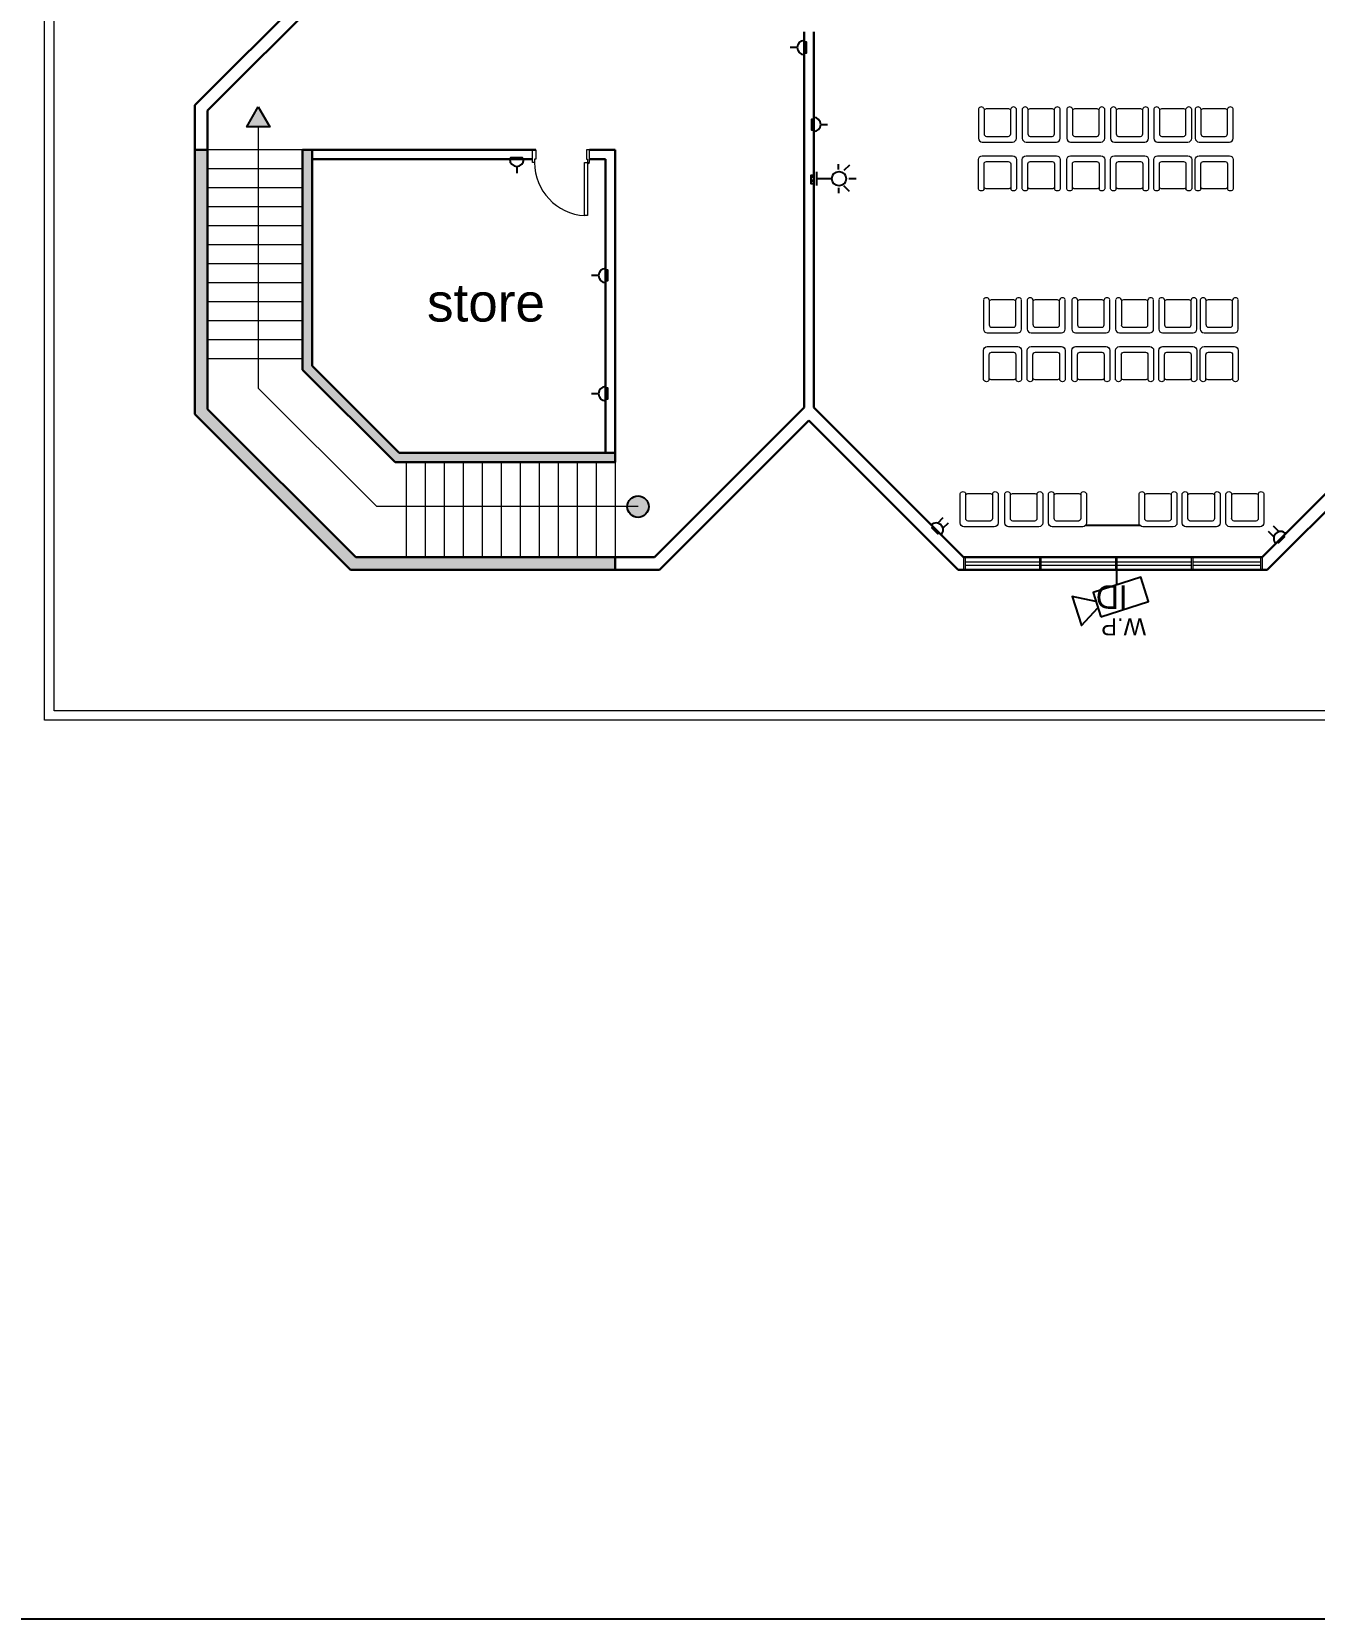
# Model space of a CAD drawing. Extents: x -15 to 148, y 313 to 399.
# Drawn here: x 5.12 to 25.38, y 312.72 to 337.8 of the extents above; entities that cross this region are included whole.
import ezdxf

# ---------------------------------------------------------------- set-up
doc = ezdxf.new("R2010")
doc.units = 0
doc.header["$LTSCALE"] = 0.15
doc.layers.get('0').update_dxf_attribs({"color": 252})
for name, color, linetype in [('0 BDH', 252, 'Continuous'), ('0 CCTV', 252, 'Continuous'), ('0 fire alarm', 252, 'Continuous'), ('0 sockets', 252, 'Continuous'), ('bound', 252, 'Continuous'), ('C1', 252, 'Continuous'), ('CCTV', 4, 'Continuous'), ('d1', 252, 'Continuous'), ('E-SOCK', 2, 'Continuous')]:
    doc.layers.add(name, color=color, linetype=linetype)
for name, color, linetype, lineweight in [('anal', 252, 'Continuous', 20), ('DOOR', 252, 'Continuous', 20), ('E-LT-CKT-NM', 7, 'Continuous', 30), ('elev', 252, 'Continuous', 9), ('FUR', 252, 'Continuous', 9), ('wall', 252, 'Continuous', 30)]:
    doc.layers.add(name, color=color, linetype=linetype, lineweight=lineweight)
doc.styles.add('Arial_3', font='arial.ttf', dxfattribs={"height": 2.345885})
doc.styles.add('SDC-TEXT-ARB', font='sdc-arb.shx')

# ---------------------------------------------------------------- blocks, each defined once
blk = doc.blocks.new('*U163')
at = {"linetype": 'ByBlock'}
h = blk.add_hatch(dxfattribs=at)
h.set_pattern_fill('ANGLE', color=2)
h.set_pattern_definition([(0, (-301.6926, 2.516), (0, 6.985), [5.08, -1.905]), (90, (-301.6926, 2.516), (-6.985, 4e-16), [5.08, -1.905])])
h.paths.add_polyline_path([(87, -25, 1), (127, -25, 1)])
at = {"color": 6, "linetype": 'ByBlock'}
blk.add_lwpolyline([(-154, 0), (164, 0), (164, -52), (-154, -52)], close=True, dxfattribs=at)
for centre in [(-107, -25), (107, -25)]:
    blk.add_circle(centre, 20.1, dxfattribs=at)
at = {"layer": 'E-SOCK'}
for p, q in [((-300, 0), (300, 0)), ((0, 200), (0, 395))]:
    blk.add_line(p, q, dxfattribs=at)
blk.add_arc((0, 0), 200, 0, 180, dxfattribs=at)
blk = doc.blocks.new('s')
at = {"layer": '0 BDH', "linetype": 'ByBlock'}
h = blk.add_hatch(dxfattribs=at)
h.set_pattern_fill('ANGLE', color=2)
h.set_pattern_definition([(0, (-147.759, -393.318), (0, 6.985), [5.08, -1.905]), (90, (-147.759, -393.318), (-6.985, 4e-16), [5.08, -1.905])])
h.paths.add_polyline_path([(0.073, 0.002, 1), (0.054, 0.002, 1)])
at = {"layer": '0 BDH', "color": 6, "linetype": 'ByBlock'}
blk.add_lwpolyline([(-0.089, 0.015), (0.089, 0.015), (0.089, -0.015), (-0.089, -0.015)], close=True, dxfattribs=at)
for centre in [(-0.064, 0.002), (0.064, 0.002)]:
    blk.add_circle(centre, 0.00918, dxfattribs=at)
blk = doc.blocks.new('*U177')
at = {"layer": 'E-SOCK'}
for p, q in [((-0.077, -0.021), (-0.077, 0.142)), ((0.077, -0.021), (0.077, 0.142)), ((-0.223, -0.149), (0.223, -0.149))]:
    blk.add_line(p, q, dxfattribs=at)
blk.add_arc((0, -0.149), 0.149, 0, 180, dxfattribs=at)
at = {"layer": '0 BDH', "color": 6, "linetype": 'ByBlock'}
blk.add_blockref('s', (-0.005, -0.163), dxfattribs=at)
blk = doc.blocks.new('D90')
at = {"layer": 'DOOR'}
for points in [[(0.03, 0.2), (0.03, 1.04), (0.078, 1.04), (0.078, 0.2)], [(0.03, 0.2), (0, 0.2), (0, 0), (0.05, 0), (0.05, 0.15), (0.03, 0.15)], [(0.87, 0.2), (0.9, 0.2), (0.9, 0), (0.85, 0), (0.85, 0.15), (0.87, 0.15)]]:
    blk.add_lwpolyline(points, close=True, dxfattribs=at)
blk.add_circle((0.02, 0.21), 0.01, dxfattribs=at)
blk.add_arc((0.025, 0.197), 0.845, 0.2218, 86.3889, dxfattribs=at)
blk = doc.blocks.new('ARCH')
at = {"layer": 'd1'}
for points in [[(8.7, 336.614), (8.519, 336.3), (8.881, 336.3)], [(14.87, 330.3, 1), (14.53, 330.3, 1)]]:
    blk.add_hatch(color=256, dxfattribs=at).paths.add_polyline_path(points)
at = {"layer": 'wall'}
h = blk.add_hatch(color=256, dxfattribs=at)
h.paths.add_polyline_path([(14.337, 331), (14.337, 331.15), (14.187, 331.15), (10.925, 331.15), (9.55, 332.525), (9.55, 335.787), (9.55, 335.937), (9.4, 335.937), (9.4, 332.463), (10.863, 331)], flags=17)
h.paths.add_polyline_path([(14.337, 329.4), (14.337, 329.5), (10.241, 329.5), (7.9, 331.841), (7.9, 335.937), (7.8, 335.937), (7.8, 331.659), (10.059, 329.4)])
h.paths.add_polyline_path([(10.059, 329.4), (10.159, 329.3), (14.337, 329.3), (14.337, 329.4)])
h.paths.add_polyline_path([(7.7, 331.759), (7.8, 331.659), (7.8, 335.937), (7.7, 335.937)])
at = {"layer": 'anal'}
for p, q in [((5.325, 326.925), (5.325, 377.4)), ((5.475, 327.075), (5.475, 368.325)), ((19.841, 329.5), (19.841, 329.3)), ((19.866, 329.5), (19.866, 329.3)), ((19.866, 329.425), (21.037, 329.425)), ((19.866, 329.425), (21.037, 329.425)), ((19.866, 329.375), (21.037, 329.375)), ((19.866, 329.375), (21.037, 329.375)), ((21.041, 329.5), (21.041, 329.3)), ((21.066, 329.5), (21.066, 329.3)), ((21.066, 329.425), (22.237, 329.425)), ((21.066, 329.425), (22.237, 329.425)), ((21.066, 329.375), (22.237, 329.375)), ((21.066, 329.375), (22.237, 329.375)), ((22.241, 329.5), (22.241, 329.3)), ((22.266, 329.5), (22.266, 329.3)), ((22.266, 329.425), (23.437, 329.425)), ((22.266, 329.425), (23.437, 329.425)), ((22.266, 329.375), (23.437, 329.375)), ((22.266, 329.375), (23.437, 329.375)), ((23.441, 329.5), (23.441, 329.3)), ((23.466, 329.5), (23.466, 329.3)), ((23.466, 329.425), (24.534, 329.425)), ((23.466, 329.375), (24.534, 329.375)), ((24.534, 329.5), (24.534, 329.3)), ((24.559, 329.5), (24.559, 329.3)), ((27.525, 327.075), (5.475, 327.075)), ((28.875, 326.925), (5.325, 326.925))]:
    blk.add_line(p, q, dxfattribs=at)
at = {"layer": 'bound', "color": 2}
blk.add_lwpolyline([(91.902, 377.348), (94.426, 377.348), (94.426, 312.722), (-14.994, 312.722), (-14.994, 377.09), (94.639, 377.09)], dxfattribs=at)
at = {"layer": 'C1'}
blk.add_line((22.633, 330), (21.767, 330), dxfattribs=at)
at = {"layer": 'd1'}
blk.add_lwpolyline([(8.7, 336.614), (8.881, 336.3), (8.519, 336.3)], close=True, dxfattribs=at)
blk.add_circle((14.7, 330.3), 0.17, dxfattribs=at)
at = {"layer": 'elev'}
for p, q in [((8.7, 336.3), (8.7, 332.173)), ((9.4, 335.937), (7.9, 335.937)), ((9.4, 335.637), (7.9, 335.637)), ((9.4, 335.337), (7.9, 335.337)), ((9.4, 335.037), (7.9, 335.037)), ((9.4, 334.737), (7.9, 334.737)), ((9.4, 334.437), (7.9, 334.437)), ((9.4, 334.137), (7.9, 334.137)), ((9.4, 333.837), (7.9, 333.837)), ((9.4, 333.537), (7.9, 333.537)), ((9.4, 333.237), (7.9, 333.237)), ((9.4, 332.937), (7.9, 332.937)), ((9.4, 332.637), (7.9, 332.637)), ((10.573, 330.3), (8.7, 332.173)), ((11.037, 331), (11.037, 329.5)), ((11.337, 331), (11.337, 329.5)), ((11.637, 331), (11.637, 329.5)), ((11.937, 331), (11.937, 329.5)), ((12.237, 331), (12.237, 329.5)), ((12.537, 331), (12.537, 329.5)), ((12.837, 331), (12.837, 329.5)), ((13.137, 331), (13.137, 329.5)), ((13.437, 331), (13.437, 329.5)), ((13.737, 331), (13.737, 329.5)), ((14.037, 331), (14.037, 329.5)), ((14.337, 331), (14.337, 329.5)), ((14.7, 330.3), (10.573, 330.3))]:
    blk.add_line(p, q, dxfattribs=at)
at = {"layer": 'FUR'}
for p, q in [((20.078, 336.584), (20.078, 336.119)), ((20.168, 336.582), (20.168, 336.187)), ((20.543, 336.584), (20.213, 336.584)), ((20.588, 336.187), (20.588, 336.582)), ((20.678, 336.119), (20.678, 336.584)), ((20.77, 336.584), (20.77, 336.119)), ((20.86, 336.582), (20.86, 336.187)), ((21.235, 336.584), (20.905, 336.584)), ((21.28, 336.187), (21.28, 336.582)), ((21.37, 336.119), (21.37, 336.584)), ((21.474, 336.584), (21.474, 336.119)), ((21.564, 336.582), (21.564, 336.187)), ((21.939, 336.584), (21.609, 336.584)), ((21.984, 336.187), (21.984, 336.582)), ((22.074, 336.119), (22.074, 336.584)), ((22.165, 336.584), (22.165, 336.119)), ((22.255, 336.582), (22.255, 336.187)), ((22.63, 336.584), (22.3, 336.584)), ((22.675, 336.187), (22.675, 336.582)), ((22.765, 336.119), (22.765, 336.584)), ((22.847, 336.584), (22.847, 336.119)), ((22.937, 336.582), (22.937, 336.187)), ((23.312, 336.584), (22.982, 336.584)), ((23.357, 336.187), (23.357, 336.582)), ((23.447, 336.119), (23.447, 336.584)), ((23.503, 336.584), (23.503, 336.119)), ((23.593, 336.582), (23.593, 336.187)), ((23.968, 336.584), (23.638, 336.584)), ((24.013, 336.187), (24.013, 336.582)), ((24.103, 336.119), (24.103, 336.584)), ((20.205, 336.149), (20.55, 336.149)), ((20.897, 336.149), (21.242, 336.149)), ((21.601, 336.149), (21.946, 336.149)), ((22.293, 336.149), (22.638, 336.149)), ((22.974, 336.149), (23.319, 336.149)), ((23.63, 336.149), (23.975, 336.149)), ((20.138, 336.059), (20.618, 336.059)), ((20.138, 335.843), (20.618, 335.843)), ((20.83, 336.059), (21.31, 336.059)), ((20.83, 335.843), (21.31, 335.843)), ((21.534, 336.059), (22.014, 336.059)), ((21.534, 335.843), (22.014, 335.843)), ((22.225, 336.059), (22.705, 336.059)), ((22.225, 335.843), (22.705, 335.843)), ((22.907, 336.059), (23.387, 336.059)), ((22.907, 335.843), (23.387, 335.843)), ((23.563, 336.059), (24.043, 336.059)), ((23.563, 335.843), (24.043, 335.843)), ((20.078, 335.318), (20.078, 335.783)), ((20.168, 335.32), (20.168, 335.715)), ((20.205, 335.753), (20.55, 335.753)), ((20.588, 335.715), (20.588, 335.32)), ((20.678, 335.783), (20.678, 335.318)), ((20.77, 335.318), (20.77, 335.783)), ((20.86, 335.32), (20.86, 335.715)), ((20.897, 335.753), (21.242, 335.753)), ((21.28, 335.715), (21.28, 335.32)), ((21.37, 335.783), (21.37, 335.318)), ((21.474, 335.318), (21.474, 335.783)), ((21.564, 335.32), (21.564, 335.715)), ((21.601, 335.753), (21.946, 335.753)), ((21.984, 335.715), (21.984, 335.32)), ((22.074, 335.783), (22.074, 335.318)), ((22.165, 335.318), (22.165, 335.783)), ((22.255, 335.32), (22.255, 335.715)), ((22.293, 335.753), (22.638, 335.753)), ((22.675, 335.715), (22.675, 335.32)), ((22.765, 335.783), (22.765, 335.318)), ((22.847, 335.318), (22.847, 335.783)), ((22.937, 335.32), (22.937, 335.715)), ((22.974, 335.753), (23.319, 335.753)), ((23.357, 335.715), (23.357, 335.32)), ((23.447, 335.783), (23.447, 335.318)), ((23.503, 335.318), (23.503, 335.783)), ((23.593, 335.32), (23.593, 335.715)), ((23.63, 335.753), (23.975, 335.753)), ((24.013, 335.715), (24.013, 335.32)), ((24.103, 335.783), (24.103, 335.318)), ((20.543, 335.318), (20.213, 335.318)), ((21.235, 335.318), (20.905, 335.318)), ((21.939, 335.318), (21.609, 335.318)), ((22.63, 335.318), (22.3, 335.318)), ((23.312, 335.318), (22.982, 335.318)), ((23.968, 335.318), (23.638, 335.318)), ((20.158, 333.569), (20.158, 333.104)), ((20.248, 333.567), (20.248, 333.172)), ((20.623, 333.569), (20.293, 333.569)), ((20.668, 333.172), (20.668, 333.567)), ((20.758, 333.104), (20.758, 333.569)), ((20.85, 333.569), (20.85, 333.104)), ((20.94, 333.567), (20.94, 333.172)), ((21.315, 333.569), (20.985, 333.569)), ((21.36, 333.172), (21.36, 333.567)), ((21.45, 333.104), (21.45, 333.569)), ((21.554, 333.569), (21.554, 333.104)), ((21.644, 333.567), (21.644, 333.172)), ((22.019, 333.569), (21.689, 333.569)), ((22.064, 333.172), (22.064, 333.567)), ((22.154, 333.104), (22.154, 333.569)), ((22.246, 333.569), (22.246, 333.104)), ((22.336, 333.567), (22.336, 333.172)), ((22.711, 333.569), (22.381, 333.569)), ((22.756, 333.172), (22.756, 333.567)), ((22.846, 333.104), (22.846, 333.569)), ((22.928, 333.569), (22.928, 333.104)), ((23.018, 333.567), (23.018, 333.172)), ((23.393, 333.569), (23.063, 333.569)), ((23.438, 333.172), (23.438, 333.567)), ((23.528, 333.104), (23.528, 333.569)), ((23.583, 333.569), (23.583, 333.104)), ((23.673, 333.567), (23.673, 333.172)), ((24.048, 333.569), (23.718, 333.569)), ((24.093, 333.172), (24.093, 333.567)), ((24.183, 333.104), (24.183, 333.569)), ((20.286, 333.134), (20.631, 333.134)), ((20.978, 333.134), (21.323, 333.134)), ((21.682, 333.134), (22.027, 333.134)), ((22.373, 333.134), (22.718, 333.134)), ((23.055, 333.134), (23.4, 333.134)), ((23.711, 333.134), (24.056, 333.134)), ((20.218, 333.044), (20.698, 333.044)), ((20.218, 332.828), (20.698, 332.828)), ((20.91, 333.044), (21.39, 333.044)), ((20.91, 332.828), (21.39, 332.828)), ((21.614, 333.044), (22.094, 333.044)), ((21.614, 332.828), (22.094, 332.828)), ((22.306, 333.044), (22.786, 333.044)), ((22.306, 332.828), (22.786, 332.828)), ((22.988, 333.044), (23.468, 333.044)), ((22.988, 332.828), (23.468, 332.828)), ((23.643, 333.044), (24.123, 333.044)), ((23.643, 332.828), (24.123, 332.828)), ((20.158, 332.303), (20.158, 332.768)), ((20.248, 332.305), (20.248, 332.701)), ((20.286, 332.738), (20.631, 332.738)), ((20.668, 332.701), (20.668, 332.305)), ((20.758, 332.768), (20.758, 332.303)), ((20.85, 332.303), (20.85, 332.768)), ((20.94, 332.305), (20.94, 332.701)), ((20.978, 332.738), (21.323, 332.738)), ((21.36, 332.701), (21.36, 332.305)), ((21.45, 332.768), (21.45, 332.303)), ((21.554, 332.303), (21.554, 332.768)), ((21.644, 332.305), (21.644, 332.701)), ((21.682, 332.738), (22.027, 332.738)), ((22.064, 332.701), (22.064, 332.305)), ((22.154, 332.768), (22.154, 332.303)), ((22.246, 332.303), (22.246, 332.768)), ((22.336, 332.305), (22.336, 332.701)), ((22.373, 332.738), (22.718, 332.738)), ((22.756, 332.701), (22.756, 332.305)), ((22.846, 332.768), (22.846, 332.303)), ((22.928, 332.303), (22.928, 332.768)), ((23.018, 332.305), (23.018, 332.701)), ((23.055, 332.738), (23.4, 332.738)), ((23.438, 332.701), (23.438, 332.305)), ((23.528, 332.768), (23.528, 332.303)), ((23.583, 332.303), (23.583, 332.768)), ((23.673, 332.305), (23.673, 332.701)), ((23.711, 332.738), (24.056, 332.738)), ((24.093, 332.701), (24.093, 332.305)), ((24.183, 332.768), (24.183, 332.303)), ((20.623, 332.303), (20.293, 332.303)), ((21.315, 332.303), (20.985, 332.303)), ((22.019, 332.303), (21.689, 332.303)), ((22.711, 332.303), (22.381, 332.303)), ((23.393, 332.303), (23.063, 332.303)), ((24.048, 332.303), (23.718, 332.303)), ((19.789, 330.042), (19.789, 330.507)), ((19.879, 330.11), (19.879, 330.505)), ((19.924, 330.507), (20.254, 330.507)), ((20.299, 330.505), (20.299, 330.11)), ((20.389, 330.507), (20.389, 330.042)), ((20.493, 330.042), (20.493, 330.507)), ((20.583, 330.11), (20.583, 330.505)), ((20.628, 330.507), (20.958, 330.507)), ((21.003, 330.505), (21.003, 330.11)), ((21.093, 330.507), (21.093, 330.042)), ((21.185, 330.042), (21.185, 330.507)), ((21.275, 330.11), (21.275, 330.505)), ((21.32, 330.507), (21.65, 330.507)), ((21.695, 330.505), (21.695, 330.11)), ((21.785, 330.507), (21.785, 330.042)), ((22.615, 330.042), (22.615, 330.507)), ((22.705, 330.11), (22.705, 330.505)), ((22.75, 330.507), (23.08, 330.507)), ((23.125, 330.505), (23.125, 330.11)), ((23.215, 330.507), (23.215, 330.042)), ((23.297, 330.042), (23.297, 330.507)), ((23.387, 330.11), (23.387, 330.505)), ((23.432, 330.507), (23.762, 330.507)), ((23.807, 330.505), (23.807, 330.11)), ((23.897, 330.507), (23.897, 330.042)), ((23.989, 330.042), (23.989, 330.507)), ((24.079, 330.11), (24.079, 330.505)), ((24.124, 330.507), (24.454, 330.507)), ((24.499, 330.505), (24.499, 330.11)), ((24.589, 330.507), (24.589, 330.042)), ((20.261, 330.072), (19.916, 330.072)), ((20.965, 330.072), (20.62, 330.072)), ((21.657, 330.072), (21.312, 330.072)), ((23.088, 330.072), (22.743, 330.072)), ((23.77, 330.072), (23.425, 330.072)), ((24.461, 330.072), (24.116, 330.072)), ((20.329, 329.982), (19.849, 329.982)), ((21.033, 329.982), (20.553, 329.982)), ((21.725, 329.982), (21.245, 329.982)), ((23.155, 329.982), (22.675, 329.982)), ((23.837, 329.982), (23.357, 329.982)), ((24.529, 329.982), (24.049, 329.982))]:
    blk.add_line(p, q, dxfattribs=at)
for centre, major_axis, start_param, end_param in [((20.122, 336.567), (-0.0339, 0.0339), 4.256093, 6.69338), ((20.213, 336.524), (-0.0424, 0.0424), -0.785398, 0.062664), ((20.543, 336.524), (0.0424, 0.0424), 6.220521, 7.068583), ((20.633, 336.567), (0.0339, 0.0339), 5.87299, 8.310278), ((20.814, 336.567), (-0.0339, 0.0339), 4.256093, 6.69338), ((20.905, 336.524), (-0.0424, 0.0424), -0.785398, 0.062664), ((21.235, 336.524), (0.0424, 0.0424), 6.220521, 7.068583), ((21.325, 336.567), (0.0339, 0.0339), 5.87299, 8.310278), ((21.518, 336.567), (-0.0339, 0.0339), 4.256093, 6.69338), ((21.609, 336.524), (-0.0424, 0.0424), -0.785398, 0.062664), ((21.939, 336.524), (0.0424, 0.0424), 6.220521, 7.068583), ((22.029, 336.567), (0.0339, 0.0339), 5.87299, 8.310278), ((22.21, 336.567), (-0.0339, 0.0339), 4.256093, 6.69338), ((22.3, 336.524), (-0.0424, 0.0424), -0.785398, 0.062664), ((22.63, 336.524), (0.0424, 0.0424), 6.220521, 7.068583), ((22.721, 336.567), (0.0339, 0.0339), 5.87299, 8.310278), ((22.892, 336.567), (-0.0339, 0.0339), 4.256093, 6.69338), ((22.982, 336.524), (-0.0424, 0.0424), -0.785398, 0.062664), ((23.312, 336.524), (0.0424, 0.0424), 6.220521, 7.068583), ((23.402, 336.567), (0.0339, 0.0339), 5.87299, 8.310278), ((23.547, 336.567), (-0.0339, 0.0339), 4.256093, 6.69338), ((23.638, 336.524), (-0.0424, 0.0424), -0.785398, 0.062664), ((23.968, 336.524), (0.0424, 0.0424), 6.220521, 7.068583), ((24.058, 336.567), (0.0339, 0.0339), 5.87299, 8.310278), ((20.138, 336.119), (-0.0424, 0.0424), 0.785398, 2.356194), ((20.205, 336.187), (0.0265, 0.0265), 2.356194, 3.926991), ((20.55, 336.187), (0.0265, 0.0265), 3.926991, 5.497787), ((20.618, 336.119), (0.0424, 0.0424), 3.926991, 5.497787), ((20.83, 336.119), (-0.0424, 0.0424), 0.785398, 2.356194), ((20.897, 336.187), (0.0265, 0.0265), 2.356194, 3.926991), ((21.242, 336.187), (0.0265, 0.0265), 3.926991, 5.497787), ((21.31, 336.119), (0.0424, 0.0424), 3.926991, 5.497787), ((21.534, 336.119), (-0.0424, 0.0424), 0.785398, 2.356194), ((21.601, 336.187), (0.0265, 0.0265), 2.356194, 3.926991), ((21.946, 336.187), (0.0265, 0.0265), 3.926991, 5.497787), ((22.014, 336.119), (0.0424, 0.0424), 3.926991, 5.497787), ((22.225, 336.119), (-0.0424, 0.0424), 0.785398, 2.356194), ((22.293, 336.187), (0.0265, 0.0265), 2.356194, 3.926991), ((22.638, 336.187), (0.0265, 0.0265), 3.926991, 5.497787), ((22.705, 336.119), (0.0424, 0.0424), 3.926991, 5.497787), ((22.907, 336.119), (-0.0424, 0.0424), 0.785398, 2.356194), ((22.974, 336.187), (0.0265, 0.0265), 2.356194, 3.926991), ((23.319, 336.187), (0.0265, 0.0265), 3.926991, 5.497787), ((23.387, 336.119), (0.0424, 0.0424), 3.926991, 5.497787), ((23.563, 336.119), (-0.0424, 0.0424), 0.785398, 2.356194), ((23.63, 336.187), (0.0265, 0.0265), 2.356194, 3.926991), ((23.975, 336.187), (0.0265, 0.0265), 3.926991, 5.497787), ((24.043, 336.119), (0.0424, 0.0424), 3.926991, 5.497787), ((20.203, 333.552), (-0.0339, 0.0339), 4.256093, 6.69338), ((20.714, 333.552), (0.0339, 0.0339), 5.87299, 8.310278), ((20.895, 333.552), (-0.0339, 0.0339), 4.256093, 6.69338), ((21.406, 333.552), (0.0339, 0.0339), 5.87299, 8.310278), ((21.599, 333.552), (-0.0339, 0.0339), 4.256093, 6.69338), ((22.109, 333.552), (0.0339, 0.0339), 5.87299, 8.310278), ((22.291, 333.552), (-0.0339, 0.0339), 4.256093, 6.69338), ((22.801, 333.552), (0.0339, 0.0339), 5.87299, 8.310278), ((22.972, 333.552), (-0.0339, 0.0339), 4.256093, 6.69338), ((23.483, 333.552), (0.0339, 0.0339), 5.87299, 8.310278), ((23.628, 333.552), (-0.0339, 0.0339), 4.256093, 6.69338), ((24.139, 333.552), (0.0339, 0.0339), 5.87299, 8.310278), ((20.293, 333.509), (-0.0424, 0.0424), -0.785398, 0.062664), ((20.623, 333.509), (0.0424, 0.0424), 6.220521, 7.068583), ((20.985, 333.509), (-0.0424, 0.0424), -0.785398, 0.062664), ((21.315, 333.509), (0.0424, 0.0424), 6.220521, 7.068583), ((21.689, 333.509), (-0.0424, 0.0424), -0.785398, 0.062664), ((22.019, 333.509), (0.0424, 0.0424), 6.220521, 7.068583), ((22.381, 333.509), (-0.0424, 0.0424), -0.785398, 0.062664), ((22.711, 333.509), (0.0424, 0.0424), 6.220521, 7.068583), ((23.063, 333.509), (-0.0424, 0.0424), -0.785398, 0.062664), ((23.393, 333.509), (0.0424, 0.0424), 6.220521, 7.068583), ((23.718, 333.509), (-0.0424, 0.0424), -0.785398, 0.062664), ((24.048, 333.509), (0.0424, 0.0424), 6.220521, 7.068583), ((20.218, 333.104), (-0.0424, 0.0424), 0.785398, 2.356194), ((20.286, 333.172), (0.0265, 0.0265), 2.356194, 3.926991), ((20.631, 333.172), (0.0265, 0.0265), 3.926991, 5.497787), ((20.698, 333.104), (0.0424, 0.0424), 3.926991, 5.497787), ((20.91, 333.104), (-0.0424, 0.0424), 0.785398, 2.356194), ((20.978, 333.172), (0.0265, 0.0265), 2.356194, 3.926991), ((21.323, 333.172), (0.0265, 0.0265), 3.926991, 5.497787), ((21.39, 333.104), (0.0424, 0.0424), 3.926991, 5.497787), ((21.614, 333.104), (-0.0424, 0.0424), 0.785398, 2.356194), ((21.682, 333.172), (0.0265, 0.0265), 2.356194, 3.926991), ((22.027, 333.172), (0.0265, 0.0265), 3.926991, 5.497787), ((22.094, 333.104), (0.0424, 0.0424), 3.926991, 5.497787), ((22.306, 333.104), (-0.0424, 0.0424), 0.785398, 2.356194), ((22.373, 333.172), (0.0265, 0.0265), 2.356194, 3.926991), ((22.718, 333.172), (0.0265, 0.0265), 3.926991, 5.497787), ((22.786, 333.104), (0.0424, 0.0424), 3.926991, 5.497787), ((22.988, 333.104), (-0.0424, 0.0424), 0.785398, 2.356194), ((23.055, 333.172), (0.0265, 0.0265), 2.356194, 3.926991), ((23.4, 333.172), (0.0265, 0.0265), 3.926991, 5.497787), ((23.468, 333.104), (0.0424, 0.0424), 3.926991, 5.497787), ((23.643, 333.104), (-0.0424, 0.0424), 0.785398, 2.356194), ((23.711, 333.172), (0.0265, 0.0265), 2.356194, 3.926991), ((24.056, 333.172), (0.0265, 0.0265), 3.926991, 5.497787), ((24.123, 333.104), (0.0424, 0.0424), 3.926991, 5.497787)]:
    blk.add_ellipse(centre, major_axis=major_axis, ratio=1, start_param=start_param, end_param=end_param, dxfattribs=at)
at = {"layer": 'FUR', "extrusion": (0, 0, -1)}
for centre, major_axis, start_param, end_param in [((20.138, 335.783), (0.0424, 0.0424), 3.926991, 5.497787), ((20.618, 335.783), (-0.0424, 0.0424), 0.785398, 2.356194), ((20.83, 335.783), (0.0424, 0.0424), 3.926991, 5.497787), ((21.31, 335.783), (-0.0424, 0.0424), 0.785398, 2.356194), ((21.534, 335.783), (0.0424, 0.0424), 3.926991, 5.497787), ((22.014, 335.783), (-0.0424, 0.0424), 0.785398, 2.356194), ((22.225, 335.783), (0.0424, 0.0424), 3.926991, 5.497787), ((22.705, 335.783), (-0.0424, 0.0424), 0.785398, 2.356194), ((22.907, 335.783), (0.0424, 0.0424), 3.926991, 5.497787), ((23.387, 335.783), (-0.0424, 0.0424), 0.785398, 2.356194), ((23.563, 335.783), (0.0424, 0.0424), 3.926991, 5.497787), ((24.043, 335.783), (-0.0424, 0.0424), 0.785398, 2.356194), ((20.205, 335.715), (0.0265, 0.0265), 3.926991, 5.497787), ((20.55, 335.715), (0.0265, 0.0265), -0.785398, 0.785398), ((20.897, 335.715), (0.0265, 0.0265), 3.926991, 5.497787), ((21.242, 335.715), (0.0265, 0.0265), -0.785398, 0.785398), ((21.601, 335.715), (0.0265, 0.0265), 3.926991, 5.497787), ((21.946, 335.715), (0.0265, 0.0265), -0.785398, 0.785398), ((22.293, 335.715), (0.0265, 0.0265), 3.926991, 5.497787), ((22.638, 335.715), (0.0265, 0.0265), -0.785398, 0.785398), ((22.974, 335.715), (0.0265, 0.0265), 3.926991, 5.497787), ((23.319, 335.715), (0.0265, 0.0265), -0.785398, 0.785398), ((23.63, 335.715), (0.0265, 0.0265), 3.926991, 5.497787), ((23.975, 335.715), (0.0265, 0.0265), -0.785398, 0.785398), ((20.213, 335.378), (0.0424, 0.0424), 2.356194, 3.204257), ((20.543, 335.378), (-0.0424, 0.0424), 3.078929, 3.926991), ((20.905, 335.378), (0.0424, 0.0424), 2.356194, 3.204257), ((21.235, 335.378), (-0.0424, 0.0424), 3.078929, 3.926991), ((21.609, 335.378), (0.0424, 0.0424), 2.356194, 3.204257), ((21.939, 335.378), (-0.0424, 0.0424), 3.078929, 3.926991), ((22.3, 335.378), (0.0424, 0.0424), 2.356194, 3.204257), ((22.63, 335.378), (-0.0424, 0.0424), 3.078929, 3.926991), ((22.982, 335.378), (0.0424, 0.0424), 2.356194, 3.204257), ((23.312, 335.378), (-0.0424, 0.0424), 3.078929, 3.926991), ((23.638, 335.378), (0.0424, 0.0424), 2.356194, 3.204257), ((23.968, 335.378), (-0.0424, 0.0424), 3.078929, 3.926991), ((20.122, 335.335), (0.0339, 0.0339), 1.1145, 3.551788), ((20.633, 335.335), (-0.0339, 0.0339), 2.731397, 5.168685), ((20.814, 335.335), (0.0339, 0.0339), 1.1145, 3.551788), ((21.325, 335.335), (-0.0339, 0.0339), 2.731397, 5.168685), ((21.518, 335.335), (0.0339, 0.0339), 1.1145, 3.551788), ((22.029, 335.335), (-0.0339, 0.0339), 2.731397, 5.168685), ((22.21, 335.335), (0.0339, 0.0339), 1.1145, 3.551788), ((22.721, 335.335), (-0.0339, 0.0339), 2.731397, 5.168685), ((22.892, 335.335), (0.0339, 0.0339), 1.1145, 3.551788), ((23.402, 335.335), (-0.0339, 0.0339), 2.731397, 5.168685), ((23.547, 335.335), (0.0339, 0.0339), 1.1145, 3.551788), ((24.058, 335.335), (-0.0339, 0.0339), 2.731397, 5.168685), ((20.218, 332.768), (0.0424, 0.0424), 3.926991, 5.497787), ((20.698, 332.768), (-0.0424, 0.0424), 0.785398, 2.356194), ((20.91, 332.768), (0.0424, 0.0424), 3.926991, 5.497787), ((21.39, 332.768), (-0.0424, 0.0424), 0.785398, 2.356194), ((21.614, 332.768), (0.0424, 0.0424), 3.926991, 5.497787), ((22.094, 332.768), (-0.0424, 0.0424), 0.785398, 2.356194), ((22.306, 332.768), (0.0424, 0.0424), 3.926991, 5.497787), ((22.786, 332.768), (-0.0424, 0.0424), 0.785398, 2.356194), ((22.988, 332.768), (0.0424, 0.0424), 3.926991, 5.497787), ((23.468, 332.768), (-0.0424, 0.0424), 0.785398, 2.356194), ((23.643, 332.768), (0.0424, 0.0424), 3.926991, 5.497787), ((24.123, 332.768), (-0.0424, 0.0424), 0.785398, 2.356194), ((20.286, 332.701), (0.0265, 0.0265), 3.926991, 5.497787), ((20.631, 332.701), (0.0265, 0.0265), -0.785398, 0.785398), ((20.978, 332.701), (0.0265, 0.0265), 3.926991, 5.497787), ((21.323, 332.701), (0.0265, 0.0265), -0.785398, 0.785398), ((21.682, 332.701), (0.0265, 0.0265), 3.926991, 5.497787), ((22.027, 332.701), (0.0265, 0.0265), -0.785398, 0.785398), ((22.373, 332.701), (0.0265, 0.0265), 3.926991, 5.497787), ((22.718, 332.701), (0.0265, 0.0265), -0.785398, 0.785398), ((23.055, 332.701), (0.0265, 0.0265), 3.926991, 5.497787), ((23.4, 332.701), (0.0265, 0.0265), -0.785398, 0.785398), ((23.711, 332.701), (0.0265, 0.0265), 3.926991, 5.497787), ((24.056, 332.701), (0.0265, 0.0265), -0.785398, 0.785398), ((20.293, 332.363), (0.0424, 0.0424), 2.356194, 3.204257), ((20.623, 332.363), (-0.0424, 0.0424), 3.078929, 3.926991), ((20.985, 332.363), (0.0424, 0.0424), 2.356194, 3.204257), ((21.315, 332.363), (-0.0424, 0.0424), 3.078929, 3.926991), ((21.689, 332.363), (0.0424, 0.0424), 2.356194, 3.204257), ((22.019, 332.363), (-0.0424, 0.0424), 3.078929, 3.926991), ((22.381, 332.363), (0.0424, 0.0424), 2.356194, 3.204257), ((22.711, 332.363), (-0.0424, 0.0424), 3.078929, 3.926991), ((23.063, 332.363), (0.0424, 0.0424), 2.356194, 3.204257), ((23.393, 332.363), (-0.0424, 0.0424), 3.078929, 3.926991), ((23.718, 332.363), (0.0424, 0.0424), 2.356194, 3.204257), ((24.048, 332.363), (-0.0424, 0.0424), 3.078929, 3.926991), ((20.203, 332.321), (0.0339, 0.0339), 1.1145, 3.551788), ((20.714, 332.321), (-0.0339, 0.0339), 2.731397, 5.168685), ((20.895, 332.321), (0.0339, 0.0339), 1.1145, 3.551788), ((21.406, 332.321), (-0.0339, 0.0339), 2.731397, 5.168685), ((21.599, 332.321), (0.0339, 0.0339), 1.1145, 3.551788), ((22.109, 332.321), (-0.0339, 0.0339), 2.731397, 5.168685), ((22.291, 332.321), (0.0339, 0.0339), 1.1145, 3.551788), ((22.801, 332.321), (-0.0339, 0.0339), 2.731397, 5.168685), ((22.972, 332.321), (0.0339, 0.0339), 1.1145, 3.551788), ((23.483, 332.321), (-0.0339, 0.0339), 2.731397, 5.168685), ((23.628, 332.321), (0.0339, 0.0339), 1.1145, 3.551788), ((24.139, 332.321), (-0.0339, 0.0339), 2.731397, 5.168685), ((19.834, 330.49), (-0.0339, 0.0339), 5.87299, 8.310278), ((19.924, 330.447), (-0.0424, 0.0424), 6.220521, 7.068583), ((20.254, 330.447), (0.0424, 0.0424), -0.785398, 0.062664), ((20.344, 330.49), (0.0339, 0.0339), 4.256093, 6.69338), ((20.537, 330.49), (-0.0339, 0.0339), 5.87299, 8.310278), ((20.628, 330.447), (-0.0424, 0.0424), 6.220521, 7.068583), ((20.958, 330.447), (0.0424, 0.0424), -0.785398, 0.062664), ((21.048, 330.49), (0.0339, 0.0339), 4.256093, 6.69338), ((21.229, 330.49), (-0.0339, 0.0339), 5.87299, 8.310278), ((21.32, 330.447), (-0.0424, 0.0424), 6.220521, 7.068583), ((21.65, 330.447), (0.0424, 0.0424), -0.785398, 0.062664), ((21.74, 330.49), (0.0339, 0.0339), 4.256093, 6.69338), ((22.66, 330.49), (-0.0339, 0.0339), 5.87299, 8.310278), ((22.75, 330.447), (-0.0424, 0.0424), 6.220521, 7.068583), ((23.08, 330.447), (0.0424, 0.0424), -0.785398, 0.062664), ((23.171, 330.49), (0.0339, 0.0339), 4.256093, 6.69338), ((23.342, 330.49), (-0.0339, 0.0339), 5.87299, 8.310278), ((23.432, 330.447), (-0.0424, 0.0424), 6.220521, 7.068583), ((23.762, 330.447), (0.0424, 0.0424), -0.785398, 0.062664), ((23.852, 330.49), (0.0339, 0.0339), 4.256093, 6.69338), ((24.034, 330.49), (-0.0339, 0.0339), 5.87299, 8.310278), ((24.124, 330.447), (-0.0424, 0.0424), 6.220521, 7.068583), ((24.454, 330.447), (0.0424, 0.0424), -0.785398, 0.062664), ((24.544, 330.49), (0.0339, 0.0339), 4.256093, 6.69338), ((19.916, 330.11), (0.0265, 0.0265), 2.356194, 3.926991), ((20.261, 330.11), (0.0265, 0.0265), 0.785398, 2.356194), ((20.62, 330.11), (0.0265, 0.0265), 2.356194, 3.926991), ((20.965, 330.11), (0.0265, 0.0265), 0.785398, 2.356194), ((21.312, 330.11), (0.0265, 0.0265), 2.356194, 3.926991), ((21.657, 330.11), (0.0265, 0.0265), 0.785398, 2.356194), ((22.743, 330.11), (0.0265, 0.0265), 2.356194, 3.926991), ((23.088, 330.11), (0.0265, 0.0265), 0.785398, 2.356194), ((23.425, 330.11), (0.0265, 0.0265), 2.356194, 3.926991), ((23.77, 330.11), (0.0265, 0.0265), 0.785398, 2.356194), ((24.116, 330.11), (0.0265, 0.0265), 2.356194, 3.926991), ((24.461, 330.11), (0.0265, 0.0265), 0.785398, 2.356194), ((19.849, 330.042), (-0.0424, 0.0424), 3.926991, 5.497787), ((20.329, 330.042), (0.0424, 0.0424), 0.785398, 2.356194), ((20.553, 330.042), (-0.0424, 0.0424), 3.926991, 5.497787), ((21.033, 330.042), (0.0424, 0.0424), 0.785398, 2.356194), ((21.245, 330.042), (-0.0424, 0.0424), 3.926991, 5.497787), ((21.725, 330.042), (0.0424, 0.0424), 0.785398, 2.356194), ((22.675, 330.042), (-0.0424, 0.0424), 3.926991, 5.497787), ((23.155, 330.042), (0.0424, 0.0424), 0.785398, 2.356194), ((23.357, 330.042), (-0.0424, 0.0424), 3.926991, 5.497787), ((23.837, 330.042), (0.0424, 0.0424), 0.785398, 2.356194), ((24.049, 330.042), (-0.0424, 0.0424), 3.926991, 5.497787), ((24.529, 330.042), (0.0424, 0.0424), 0.785398, 2.356194)]:
    blk.add_ellipse(centre, major_axis=major_axis, ratio=1, start_param=start_param, end_param=end_param, dxfattribs=at)
at = {"layer": 'wall'}
for p, q in [((7.7, 336.641), (10.059, 339)), ((7.9, 336.559), (10.266, 338.925)), ((17.325, 337.802), (17.325, 331.866)), ((17.475, 337.802), (17.475, 331.866)), ((7.7, 331.759), (7.7, 336.641)), ((7.9, 331.841), (7.9, 336.559)), ((7.9, 335.937), (7.7, 335.937)), ((9.4, 335.937), (13.084, 335.937)), ((9.4, 335.937), (9.4, 332.463)), ((9.55, 335.787), (9.55, 335.937)), ((13.934, 335.937), (14.337, 335.937)), ((14.337, 331), (14.337, 335.937)), ((9.55, 335.787), (13.034, 335.787)), ((9.55, 335.787), (9.55, 332.525)), ((13.934, 335.787), (14.187, 335.787)), ((14.187, 331.15), (14.187, 335.787)), ((10.863, 331), (9.4, 332.463)), ((10.925, 331.15), (9.55, 332.525)), ((10.241, 329.5), (7.9, 331.841)), ((17.325, 331.866), (14.959, 329.5)), ((19.841, 329.5), (17.475, 331.866)), ((26.925, 331.866), (24.559, 329.5)), ((10.159, 329.3), (7.7, 331.759)), ((17.4, 331.659), (15.041, 329.3)), ((19.759, 329.3), (17.4, 331.659)), ((27.071, 331.729), (24.641, 329.3)), ((14.187, 331.15), (10.925, 331.15)), ((14.187, 331.15), (14.337, 331.15)), ((14.337, 331), (10.863, 331)), ((14.959, 329.5), (10.241, 329.5)), ((14.337, 329.5), (14.337, 329.3)), ((24.559, 329.5), (19.841, 329.5)), ((15.041, 329.3), (10.159, 329.3)), ((24.641, 329.3), (19.759, 329.3))]:
    blk.add_line(p, q, dxfattribs=at)
at = {"layer": 'DOOR', "rotation": 180}
blk.add_blockref('D90', (13.934, 335.937), dxfattribs=at)
at = {"layer": 'd1', "insert": (11.366, 333.824), "char_height": 0.4, "width": 6.0636, "attachment_point": 1}
blk.add_mtext('{\\fArial|b0|i0|c0|p34;\\H1.5x;store}', dxfattribs=at)
blk = doc.blocks.new('f4')
at = {"layer": 'CCTV'}
for p, q in [((94306, 51895), (94306, 51688)), ((94444, 51688), (94167, 51688))]:
    blk.add_line(p, q, dxfattribs=at)
at = {"layer": 'CCTV', "flags": 128}
blk.add_lwpolyline([(94528, 52333), (93870, 52123), (93977, 51790), (94634, 52000)], close=True, dxfattribs=at)
blk.add_lwpolyline([(94595, 52123), (94921, 52055), (94794, 52454), (94567, 52210)], dxfattribs=at)
at = {"layer": 'CCTV', "color": 7, "lineweight": 15, "insert": (93904, 52590), "char_height": 234.6, "width": 738.13, "attachment_point": 1, "line_spacing_factor": 0.941778, "style": 'Arial_3'}
blk.add_mtext('W.P', dxfattribs=at)
at = {"layer": 'E-LT-CKT-NM', "style": 'SDC-TEXT-ARB'}
blk.add_attdef('ID', (94159, 51899), '', height=326, dxfattribs=at)
blk = doc.blocks.new('AS')
at = {"layer": 'E-LT-CKT-NM', "xscale": 0.001146844099872414, "yscale": 0.001146844099872414, "zscale": 0.001146844099872414}
blk.add_blockref('f4', (-108.154, -59.278), dxfattribs=at).add_auto_attribs({'ID': 'ID'})
blk = doc.blocks.new('*U209')
at = {"linetype": 'ByBlock'}
h = blk.add_hatch(dxfattribs=at)
h.set_pattern_fill('ANGLE', color=2)
h.set_pattern_definition([(0, (0, 0), (0, 6.985), [5.08, -1.905]), (90, (0, 0), (-6.985, 4e-16), [5.08, -1.905])])
h.paths.add_polyline_path([(27, -14, 1), (15, -14, 1)])
at = {"color": 1}
for p, q in [((-90, 325), (-148, 383)), ((-1, 374), (-1, 450)), ((135, 380), (75, 321)), ((-99, 262), (-155, 262)), ((0, 193), (0, 35)), ((99, 262), (155, 262)), ((71, 35), (-71, 35)), ((71, 0), (-71, 0))]:
    blk.add_line(p, q, dxfattribs=at)
at = {"color": 6, "linetype": 'ByBlock'}
blk.add_lwpolyline([(-37, 0), (54, 0), (54, -26), (-37, -26)], close=True, dxfattribs=at)
at = {"color": 1}
blk.add_circle((0, 269), 75.9, dxfattribs=at)
at = {"color": 6, "linetype": 'ByBlock'}
for centre in [(-21, -14), (21, -14)]:
    blk.add_circle(centre, 6, dxfattribs=at)

msp = doc.modelspace()

# ---------------------------------------------------------------- block references
at = {"layer": '0 CCTV', "color": 3, "rotation": 180}
msp.add_blockref('AS', (22.266, 329.3), dxfattribs=at)
at = {"layer": '0 fire alarm', "color": 3, "xscale": 0.001488, "yscale": 0.001488, "zscale": 0.001488, "rotation": 270}
msp.add_blockref('*U209', (17.475, 335.481), dxfattribs=at)
at = {"layer": '0 sockets', "color": 3}
msp.add_blockref('ARCH', (0, 0), dxfattribs=at)
for name, p, xscale, yscale, zscale, rotation in [('*U163', (17.325, 337.552), 0.0005570000000000001, 0.0005570000000000001, 0.0005570000000000001, 90), ('*U163', (17.475, 336.337), 0.0005570000000000001, 0.0005570000000000001, 0.0005570000000000001, 270), ('*U163', (12.784, 335.787), 0.000557, 0.000557, 0.000557, 180), ('*U163', (14.187, 333.951), 0.0005570000000000001, 0.0005570000000000001, 0.0005570000000000001, 90), ('*U163', (14.187, 332.084), 0.0005570000000000001, 0.0005570000000000001, 0.0005570000000000001, 90), ('*U177', (19.488, 330.01), 0.7500000000000006, 0.7500000000000006, 0.7500000000000006, 315.000000005614), ('*U177', (24.775, 329.874), 0.75, 0.75, 0.75, 45.00000001652351)]:
    msp.add_blockref(name, p, dxfattribs=dict(at, xscale=xscale, yscale=yscale, zscale=zscale, rotation=rotation))

doc.saveas('drawing.dxf')
